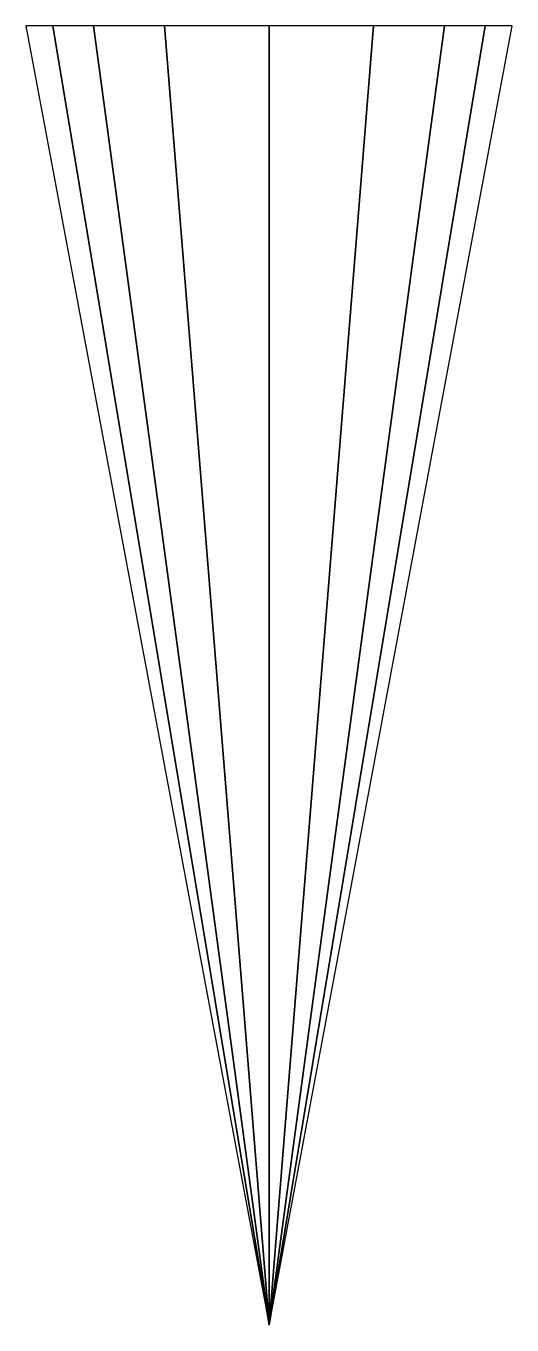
# Model space of a CAD drawing. Extents: x -0.72 to 0.72, y -19.93 to -16.08.
import ezdxf

# ---------------------------------------------------------------- set-up
doc = ezdxf.new("R2010")
doc.units = 0
doc.layers.add('PATCH', color=3, linetype='CONTINUOUS')

msp = doc.modelspace()

# ---------------------------------------------------------------- linework, layer by layer
at = {"layer": 'PATCH'}
for points in [[(-0.64, -16.08, 1.89), (-0.72, -16.08, 1.84), (0, -19.93, 1.84)], [(0, -19.93, 1.84), (0, -19.93, 1.84), (0.72, -16.08, 1.84), (0.64, -16.08, 1.89)]]:
    msp.add_3dface(points, dxfattribs=at)
at = {"layer": 'PATCH', "color": 2}
for points in [[(-0.52, -16.08, 1.93), (-0.64, -16.08, 1.89), (0, -19.93, 1.84), (0, -19.93, 2.09)], [(-0.31, -16.08, 1.96), (-0.52, -16.08, 1.93), (0, -19.93, 2.09)], [(0, -16.08, 1.96), (-0.31, -16.08, 1.96), (0, -19.93, 2.09)], [(0, -19.93, 2.09), (0, -19.93, 1.84), (0.64, -16.08, 1.89), (0.52, -16.08, 1.93)], [(0, -19.93, 2.09), (0, -19.93, 2.09), (0.52, -16.08, 1.93), (0.31, -16.08, 1.96)], [(0, -19.93, 2.09), (0, -19.93, 2.09), (0.31, -16.08, 1.96), (0, -16.08, 1.96)]]:
    msp.add_3dface(points, dxfattribs=at)

doc.saveas('drawing.dxf')
